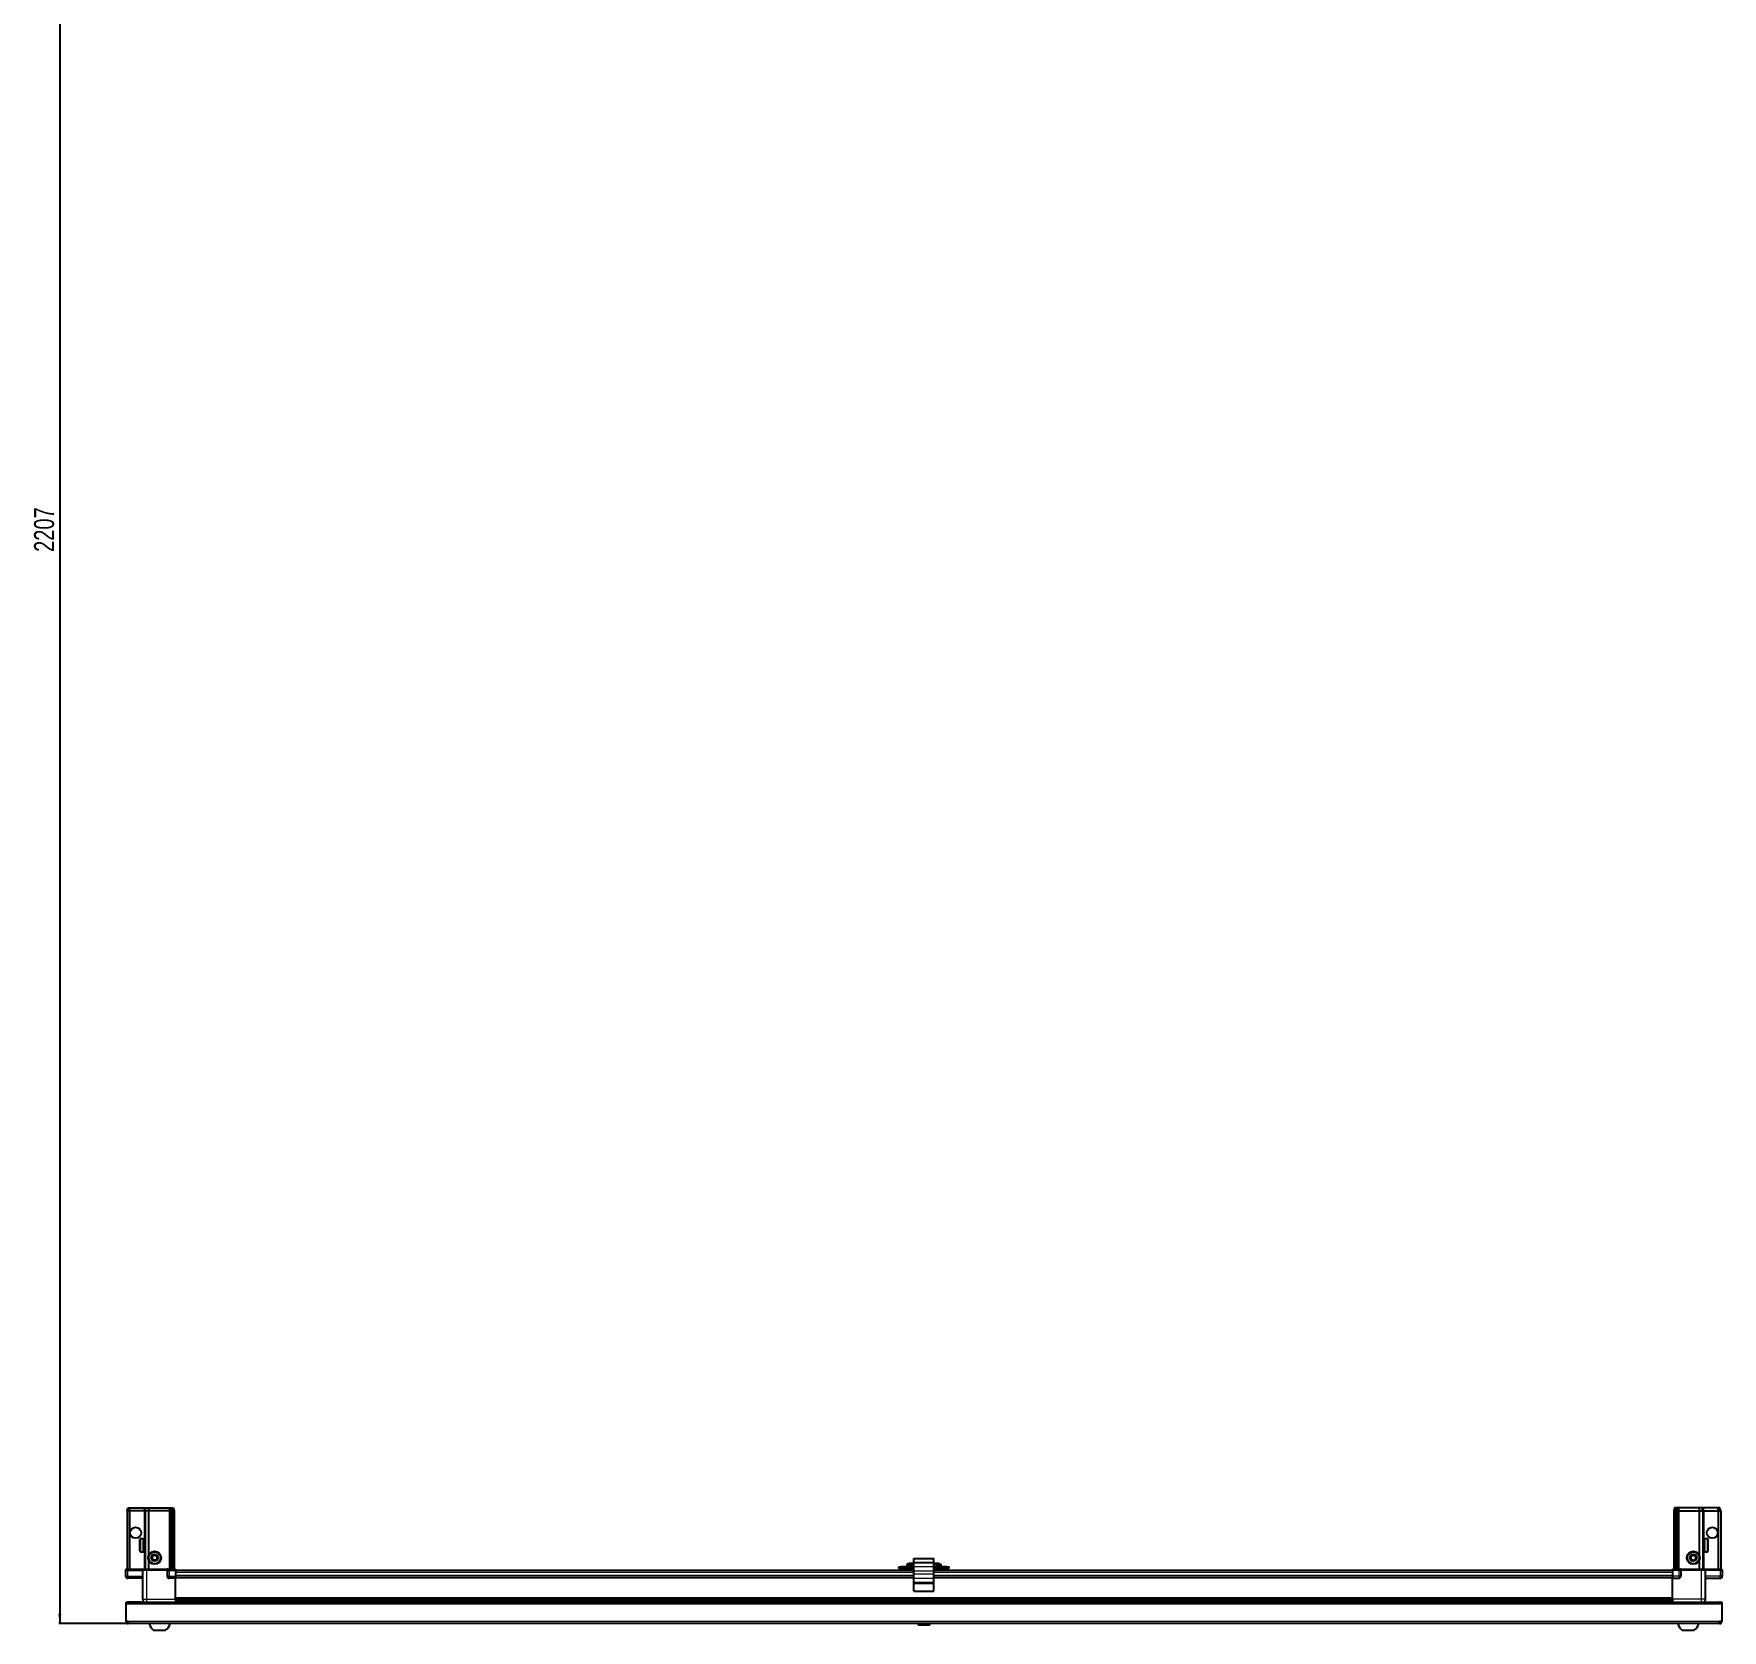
# Model space of a CAD drawing. Header units: millimetres. Extents: x 1132 to 7268, y -1337 to 1928.
# Drawn here: x 1220 to 2912, y -1337 to 263 of the extents above; entities that cross this region are included whole.
import ezdxf

# ---------------------------------------------------------------- set-up
doc = ezdxf.new("R2010")
doc.units = ezdxf.units.MM
doc.layers.add('FORMAT', color=7, linetype='Continuous')
doc.styles.add('SLDTEXTSTYLE0', font='TXT', dxfattribs={"width": 0.75})
doc.dimstyles.new('SLDDIMSTYLE0', dxfattribs={"dimtxt": 20, "dimasz": 10, "dimexe": 0, "dimexo": 0.0625, "dimgap": 5, "dimtad": 2, "dimdec": 1, "dimrnd": 1e-09, "dimzin": 12, "dimdsep": 46, "dimtxsty": 'SLDTEXTSTYLE0', "dimsah": 1, "dimcen": 0.09, "dimadec": 0, "dimazin": 3, "dimtfac": 1, "dimtofl": 0, "dimtmove": 0, "dimatfit": 3, "dimfxl": 0, "dimfrac": 2, "dimtolj": 1, "dimtzin": 12, "dimarcsym": 0})

# ---------------------------------------------------------------- blocks, each defined once
blk = doc.blocks.new('_D_9')
at = {"layer": 'FORMAT'}
for p, q in [((2106.7, 877), (1245.5, 877)), ((1246.5, 877), (1246.5, -1330)), ((1315.1, -1330), (1245.5, -1330))]:
    blk.add_line(p, q, dxfattribs=at)
for points in [[(1246.5, 877), (1244.9, 867), (1248, 867)], [(1246.5, -1330), (1248, -1320), (1244.9, -1320)]]:
    blk.add_solid(points, dxfattribs=at)
at = {"layer": 'FORMAT', "insert": (1220.7, -256.1), "char_height": 20, "attachment_point": 1, "rotation": 90, "style": 'SLDTEXTSTYLE0'}
blk.add_mtext('2207', dxfattribs=at)

msp = doc.modelspace()

# ---------------------------------------------------------------- linework, layer by layer
at = {"color": 7, "linetype": 'Continuous', "lineweight": 25}
for p, q in [((1313.99, -1217.02), (1314.79, -1214.02)), ((1316.49, -1217.02), (1313.99, -1217.02)), ((1313.99, -1217.02), (1313.99, -1275.32)), ((1314.79, -1214.02), (1316.64, -1214.02)), ((1316.49, -1217.02), (1316.64, -1214.02)), ((1330.99, -1217.02), (1316.49, -1217.02)), ((1316.49, -1217.02), (1316.49, -1275.32)), ((1316.64, -1214.02), (1330.99, -1214.02)), ((1330.99, -1214.02), (1332.79, -1214.02)), ((1331.99, -1217.02), (1330.99, -1217.02)), ((1331.99, -1217.02), (1332.79, -1214.02)), ((1335.49, -1217.02), (1331.99, -1217.02)), ((1331.99, -1217.02), (1331.99, -1275.32)), ((1332.79, -1214.02), (1335.82, -1214.02)), ((1335.82, -1214.02), (1335.49, -1217.02)), ((1355.99, -1217.02), (1335.49, -1217.02)), ((1335.49, -1217.02), (1335.49, -1261.52)), ((1335.82, -1214.02), (1355.99, -1214.02)), ((1355.99, -1214.02), (1357.79, -1214.02)), ((1356.99, -1217.02), (1355.99, -1217.02)), ((1357.79, -1214.02), (1356.99, -1217.02)), ((1357.99, -1217.02), (1356.99, -1217.02)), ((1356.99, -1217.02), (1356.99, -1275.32)), ((1357.79, -1214.02), (1358.53, -1214.02)), ((1358.53, -1214.02), (1357.99, -1217.02)), ((1359.49, -1217.02), (1357.99, -1217.02)), ((1357.99, -1217.02), (1357.99, -1275.32)), ((1358.53, -1214.02), (1359.03, -1214.02)), ((1359.03, -1214.02), (1360.18, -1214.02)), ((1359.03, -1214.02), (1359.49, -1217.02)), ((1360.99, -1217.02), (1359.49, -1217.02)), ((1359.49, -1217.02), (1359.49, -1275.32)), ((1360.18, -1214.02), (1360.99, -1217.02)), ((1360.99, -1217.02), (1360.99, -1275.32)), ((2864.79, -1214.02), (2863.99, -1217.02)), ((2863.99, -1217.02), (2865.49, -1217.02)), ((2863.99, -1217.02), (2863.99, -1275.32)), ((2865.94, -1214.02), (2864.79, -1214.02)), ((2865.94, -1214.02), (2865.49, -1217.02)), ((2865.49, -1217.02), (2866.99, -1217.02)), ((2865.49, -1217.02), (2865.49, -1275.32)), ((2866.44, -1214.02), (2865.94, -1214.02)), ((2866.44, -1214.02), (2866.99, -1217.02)), ((2867.18, -1214.02), (2866.44, -1214.02)), ((2866.99, -1217.02), (2866.99, -1275.32)), ((2866.99, -1217.02), (2867.99, -1217.02)), ((2867.18, -1214.02), (2867.99, -1217.02)), ((2868.99, -1214.02), (2867.18, -1214.02)), ((2867.99, -1217.02), (2867.99, -1275.32)), ((2867.99, -1217.02), (2868.99, -1217.02)), ((2889.16, -1214.02), (2868.99, -1214.02)), ((2868.99, -1217.02), (2889.49, -1217.02)), ((2889.16, -1214.02), (2889.49, -1217.02)), ((2892.18, -1214.02), (2889.16, -1214.02)), ((2889.49, -1217.02), (2889.49, -1261.52)), ((2889.49, -1217.02), (2892.99, -1217.02)), ((2892.99, -1217.02), (2892.18, -1214.02)), ((2893.99, -1214.02), (2892.18, -1214.02)), ((2892.99, -1217.02), (2892.99, -1275.32)), ((2892.99, -1217.02), (2893.99, -1217.02)), ((2908.33, -1214.02), (2893.99, -1214.02)), ((2893.99, -1217.02), (2908.49, -1217.02)), ((2908.49, -1217.02), (2908.33, -1214.02)), ((2910.18, -1214.02), (2908.33, -1214.02)), ((2908.49, -1217.02), (2908.49, -1275.32)), ((2908.49, -1217.02), (2910.99, -1217.02)), ((2910.99, -1217.02), (2910.18, -1214.02)), ((2910.99, -1217.02), (2910.99, -1275.32)), ((1326.79, -1257.22), (1326.79, -1245.82)), ((1329.99, -1245.02), (1327.59, -1245.02)), ((1329.99, -1245.02), (1329.99, -1245.03)), ((1329.99, -1245.03), (1330.49, -1245.03)), ((1329.99, -1245.21), (1330.49, -1245.21)), ((1329.99, -1245.21), (1329.99, -1245.43)), ((1329.99, -1245.43), (1330.49, -1245.43)), ((1329.99, -1246.01), (1330.49, -1246.01)), ((1329.99, -1246.01), (1329.99, -1246.43)), ((1329.99, -1246.43), (1330.49, -1246.43)), ((1329.99, -1247.34), (1330.49, -1247.34)), ((1329.99, -1247.34), (1329.99, -1247.93)), ((1329.99, -1247.93), (1330.49, -1247.93)), ((1329.99, -1249.09), (1330.49, -1249.09)), ((1329.99, -1249.09), (1329.99, -1249.79)), ((1329.99, -1249.79), (1330.49, -1249.79)), ((1329.99, -1251.07), (1330.49, -1251.07)), ((1329.99, -1251.07), (1329.99, -1251.81)), ((1329.99, -1251.21), (1330.49, -1251.21)), ((1329.99, -1251.71), (1330.49, -1251.71)), ((1329.99, -1251.81), (1330.49, -1251.81)), ((1330.49, -1245.21), (1330.49, -1245.03)), ((1330.49, -1245.43), (1330.49, -1245.21)), ((1330.49, -1246.01), (1330.49, -1245.43)), ((1330.49, -1246.43), (1330.49, -1246.01)), ((1330.49, -1247.34), (1330.49, -1246.43)), ((1330.59, -1247.12), (1330.49, -1247.12)), ((1330.49, -1247.93), (1330.49, -1247.34)), ((1330.49, -1249.09), (1330.49, -1247.93)), ((1330.49, -1249.79), (1330.49, -1249.09)), ((1330.49, -1251.07), (1330.49, -1249.79)), ((1330.49, -1251.21), (1330.49, -1251.07)), ((1330.49, -1251.81), (1330.49, -1251.71)), ((1330.49, -1253.09), (1330.49, -1251.81)), ((1330.59, -1255.92), (1330.59, -1247.12)), ((1331.47, -1248.21), (1330.99, -1247.52)), ((1330.99, -1255.52), (1330.99, -1247.52)), ((1331.96, -1247.52), (1331.47, -1248.21)), ((1331.47, -1254.83), (1331.47, -1248.21)), ((1331.99, -1247.52), (1331.96, -1247.52)), ((1331.96, -1255.52), (1331.96, -1247.52)), ((2893.02, -1247.52), (2892.99, -1247.52)), ((2893.5, -1248.21), (2893.02, -1247.52)), ((2893.02, -1247.52), (2893.02, -1255.52)), ((2893.99, -1247.52), (2893.5, -1248.21)), ((2893.5, -1248.21), (2893.5, -1254.83)), ((2893.99, -1247.52), (2893.99, -1255.52)), ((2894.49, -1247.12), (2894.39, -1247.12)), ((2894.39, -1247.12), (2894.39, -1255.92)), ((2897.39, -1245.02), (2894.49, -1245.02)), ((2894.99, -1245.02), (2894.49, -1245.02)), ((2894.49, -1245.02), (2894.49, -1245.07)), ((2894.49, -1245.07), (2894.49, -1245.35)), ((2894.99, -1245.07), (2894.49, -1245.07)), ((2894.99, -1245.35), (2894.49, -1245.35)), ((2894.49, -1245.35), (2894.49, -1245.63)), ((2894.99, -1245.63), (2894.49, -1245.63)), ((2894.49, -1245.63), (2894.49, -1246.29)), ((2894.99, -1246.29), (2894.49, -1246.29)), ((2894.49, -1246.29), (2894.49, -1246.76)), ((2894.49, -1246.76), (2894.49, -1247.74)), ((2894.99, -1246.76), (2894.49, -1246.76)), ((2894.99, -1247.74), (2894.49, -1247.74)), ((2894.49, -1247.74), (2894.49, -1248.36)), ((2894.49, -1248.36), (2894.49, -1249.56)), ((2894.99, -1248.36), (2894.49, -1248.36)), ((2894.99, -1249.56), (2894.49, -1249.56)), ((2894.49, -1249.56), (2894.49, -1250.19)), ((2894.99, -1250.19), (2894.49, -1250.19)), ((2894.49, -1250.27), (2894.49, -1251.57)), ((2894.99, -1250.27), (2894.49, -1250.27)), ((2894.99, -1251.57), (2894.49, -1251.57)), ((2894.99, -1252.05), (2894.49, -1252.05)), ((2894.49, -1252.05), (2894.49, -1252.31)), ((2894.99, -1245.07), (2894.99, -1245.02)), ((2894.99, -1245.63), (2894.99, -1245.35)), ((2894.99, -1246.76), (2894.99, -1246.29)), ((2894.99, -1248.36), (2894.99, -1247.74)), ((2894.99, -1250.27), (2894.99, -1249.56)), ((2894.99, -1252.31), (2894.99, -1251.57)), ((2898.19, -1245.82), (2898.19, -1257.22)), ((1327.59, -1258.02), (1329.99, -1258.02)), ((1329.99, -1253.09), (1330.49, -1253.09)), ((1329.99, -1253.09), (1329.99, -1253.8)), ((1329.99, -1253.8), (1330.49, -1253.8)), ((1329.99, -1254.97), (1330.49, -1254.97)), ((1329.99, -1254.97), (1329.99, -1255.57)), ((1329.99, -1255.57), (1330.49, -1255.57)), ((1329.99, -1256.5), (1330.49, -1256.5)), ((1329.99, -1256.5), (1329.99, -1256.94)), ((1329.99, -1256.94), (1330.49, -1256.94)), ((1329.99, -1257.55), (1330.49, -1257.55)), ((1329.99, -1257.55), (1329.99, -1257.78)), ((1329.99, -1257.78), (1330.49, -1257.78)), ((1329.99, -1258), (1330.49, -1258)), ((1329.99, -1258), (1329.99, -1258.02)), ((1329.99, -1258.01), (1330.49, -1258.01)), ((1330.49, -1253.8), (1330.49, -1253.09)), ((1330.49, -1254.97), (1330.49, -1253.8)), ((1330.49, -1255.57), (1330.49, -1254.97)), ((1330.49, -1256.5), (1330.49, -1255.57)), ((1330.49, -1255.92), (1330.59, -1255.92)), ((1330.49, -1256.94), (1330.49, -1256.5)), ((1330.49, -1257.55), (1330.49, -1256.94)), ((1330.49, -1257.78), (1330.49, -1257.55)), ((1330.49, -1258), (1330.49, -1257.78)), ((1330.49, -1258.01), (1330.49, -1258)), ((1330.99, -1255.52), (1331.47, -1254.83)), ((1331.47, -1254.83), (1331.96, -1255.52)), ((1331.96, -1255.52), (1331.99, -1255.52)), ((1335.49, -1266.52), (1335.49, -1275.32)), ((2102.49, -1264.67), (2122.49, -1264.67)), ((2102.49, -1268.67), (2102.49, -1264.67)), ((2102.49, -1268.67), (2122.49, -1268.67)), ((2102.49, -1272.65), (2102.49, -1268.67)), ((2122.49, -1268.67), (2122.49, -1264.67)), ((2122.49, -1272.65), (2122.49, -1268.67)), ((2889.49, -1266.52), (2889.49, -1275.32)), ((2892.99, -1255.52), (2893.02, -1255.52)), ((2893.02, -1255.52), (2893.5, -1254.83)), ((2893.5, -1254.83), (2893.99, -1255.52)), ((2894.39, -1255.92), (2894.49, -1255.92)), ((2894.49, -1252.31), (2894.49, -1253.58)), ((2894.99, -1252.31), (2894.49, -1252.31)), ((2894.99, -1253.58), (2894.49, -1253.58)), ((2894.49, -1253.58), (2894.49, -1254.26)), ((2894.49, -1254.26), (2894.49, -1255.38)), ((2894.99, -1254.26), (2894.49, -1254.26)), ((2894.99, -1255.38), (2894.49, -1255.38)), ((2894.49, -1255.38), (2894.49, -1255.95)), ((2894.49, -1255.95), (2894.49, -1256.81)), ((2894.99, -1255.95), (2894.49, -1255.95)), ((2894.99, -1256.81), (2894.49, -1256.81)), ((2894.49, -1256.81), (2894.49, -1257.2)), ((2894.49, -1257.2), (2894.49, -1257.72)), ((2894.99, -1257.2), (2894.49, -1257.2)), ((2894.99, -1257.72), (2894.49, -1257.72)), ((2894.49, -1257.72), (2894.49, -1257.9)), ((2894.49, -1257.9), (2894.49, -1258.02)), ((2894.99, -1257.9), (2894.49, -1257.9)), ((2894.49, -1258.02), (2897.39, -1258.02)), ((2894.99, -1254.26), (2894.99, -1253.58)), ((2894.99, -1255.95), (2894.99, -1255.38)), ((2894.99, -1257.2), (2894.99, -1256.81)), ((2894.99, -1257.9), (2894.99, -1257.72)), ((1312.99, -1275.32), (1312.49, -1276.19)), ((1312.49, -1276.52), (1312.49, -1276.19)), ((1312.49, -1276.52), (1314.49, -1276.52)), ((1312.49, -1276.52), (1312.49, -1282.52)), ((1314.49, -1275.32), (1312.99, -1275.32)), ((1314.49, -1275.32), (1329.29, -1275.32)), ((1329.29, -1276.52), (1314.49, -1276.52)), ((1314.49, -1276.52), (1329.29, -1276.52)), ((1329.49, -1284.52), (1314.49, -1284.52)), ((1329.29, -1275.32), (1329.49, -1275.32)), ((1329.49, -1276.52), (1329.29, -1276.52)), ((1329.49, -1276.52), (1329.49, -1275.32)), ((1329.49, -1275.32), (1333.49, -1275.32)), ((1333.49, -1276.52), (1329.49, -1276.52)), ((1329.49, -1276.52), (1329.49, -1305.52)), ((1333.49, -1275.32), (1353.79, -1275.32)), ((1353.79, -1276.52), (1333.49, -1276.52)), ((1353.79, -1275.32), (1353.99, -1275.32)), ((1353.99, -1276.52), (1353.79, -1276.52)), ((1353.99, -1276.52), (1353.99, -1275.32)), ((1354.67, -1275.32), (1353.99, -1275.32)), ((1353.99, -1276.52), (1355.99, -1276.52)), ((1353.99, -1276.52), (1353.99, -1282.52)), ((1354.67, -1275.32), (1362.49, -1275.32)), ((1362.49, -1276.19), (1355.99, -1276.19)), ((1362.49, -1276.52), (1355.99, -1276.52)), ((1355.99, -1276.52), (1362.49, -1276.52)), ((1362.49, -1284.52), (1355.99, -1284.52)), ((1362.49, -1275.32), (1362.49, -1276.19)), ((1362.49, -1276.19), (1362.49, -1276.19)), ((1362.49, -1276.52), (1362.49, -1276.19)), ((1362.49, -1276.52), (1362.49, -1276.52)), ((1362.49, -1276.52), (1362.49, -1282.52)), ((2102.49, -1276.67), (1362.49, -1276.67)), ((1362.49, -1282.52), (1362.49, -1284.52)), ((2102.49, -1283.87), (1362.49, -1283.87)), ((1362.49, -1305.52), (1362.49, -1284.52)), ((2087.49, -1274.67), (2087.49, -1273.17)), ((2087.49, -1273.17), (2089.49, -1273.17)), ((2089.49, -1274.67), (2087.49, -1274.67)), ((2089.49, -1273.17), (2089.49, -1274.67)), ((2100.74, -1273.17), (2089.49, -1273.17)), ((2100.74, -1274.67), (2089.49, -1274.67)), ((2095.24, -1271.26), (2095.24, -1273.17)), ((2097.49, -1274.67), (2097.49, -1276.67)), ((2100.74, -1274.67), (2100.74, -1273.17)), ((2100.74, -1273.17), (2102.49, -1273.17)), ((2102.49, -1274.67), (2100.74, -1274.67)), ((2101.16, -1269.68), (2101.16, -1269.69)), ((2102.49, -1276.98), (2102.49, -1272.65)), ((2102.49, -1280.2), (2102.49, -1276.98)), ((2102.49, -1284.53), (2102.49, -1280.2)), ((2102.49, -1288.3), (2102.49, -1284.53)), ((2122.49, -1276.98), (2122.49, -1272.65)), ((2122.49, -1273.17), (2124.24, -1273.17)), ((2124.24, -1274.67), (2122.49, -1274.67)), ((2862.49, -1276.67), (2122.49, -1276.67)), ((2122.49, -1280.2), (2122.49, -1276.98)), ((2122.49, -1284.53), (2122.49, -1280.2)), ((2862.49, -1283.87), (2122.49, -1283.87)), ((2122.49, -1288.3), (2122.49, -1284.53)), ((2124.24, -1273.17), (2124.24, -1274.67)), ((2135.49, -1273.17), (2124.24, -1273.17)), ((2135.49, -1274.67), (2124.24, -1274.67)), ((2126.16, -1269.68), (2126.16, -1269.69)), ((2127.49, -1276.67), (2127.49, -1274.67)), ((2129.74, -1273.17), (2129.74, -1271.26)), ((2135.49, -1274.67), (2135.49, -1273.17)), ((2135.49, -1273.17), (2137.49, -1273.17)), ((2137.49, -1274.67), (2135.49, -1274.67)), ((2137.49, -1273.17), (2137.49, -1274.67)), ((2862.49, -1275.32), (2870.31, -1275.32)), ((2862.49, -1276.19), (2862.49, -1275.32)), ((2862.49, -1276.52), (2862.49, -1276.19)), ((2868.99, -1276.19), (2862.49, -1276.19)), ((2868.99, -1276.52), (2862.49, -1276.52)), ((2862.49, -1276.52), (2862.49, -1282.52)), ((2862.49, -1282.52), (2862.49, -1284.52)), ((2862.49, -1284.52), (2868.99, -1284.52)), ((2862.49, -1305.52), (2862.49, -1284.52)), ((2868.99, -1276.52), (2870.99, -1276.52)), ((2870.99, -1276.52), (2868.99, -1276.52)), ((2870.99, -1275.32), (2870.31, -1275.32)), ((2870.99, -1276.52), (2870.99, -1275.32)), ((2870.99, -1275.32), (2871.19, -1275.32)), ((2871.19, -1276.52), (2870.99, -1276.52)), ((2870.99, -1276.52), (2870.99, -1282.52)), ((2871.19, -1275.32), (2891.49, -1275.32)), ((2891.49, -1276.52), (2871.19, -1276.52)), ((2891.49, -1275.32), (2895.49, -1275.32)), ((2895.49, -1276.52), (2891.49, -1276.52)), ((2895.49, -1276.52), (2895.49, -1275.32)), ((2895.49, -1275.32), (2895.69, -1275.32)), ((2895.69, -1276.52), (2895.49, -1276.52)), ((2895.49, -1276.52), (2895.49, -1305.52)), ((2895.49, -1284.52), (2910.49, -1284.52)), ((2895.69, -1275.32), (2910.49, -1275.32)), ((2910.49, -1276.52), (2895.69, -1276.52)), ((2911.99, -1275.32), (2910.49, -1275.32)), ((2910.49, -1276.52), (2912.49, -1276.52)), ((2912.49, -1276.19), (2911.99, -1275.32)), ((2912.49, -1276.19), (2911.99, -1275.32)), ((2912.49, -1276.52), (2912.49, -1276.19)), ((2912.49, -1276.52), (2912.49, -1276.19)), ((2912.49, -1276.52), (2912.49, -1276.52)), ((2912.49, -1276.52), (2912.49, -1282.52)), ((2102.49, -1289.74), (2102.49, -1288.3)), ((2102.49, -1297.47), (2102.49, -1289.74)), ((2102.49, -1297.47), (2122.49, -1297.47)), ((2122.49, -1289.74), (2122.49, -1288.3)), ((2122.49, -1297.47), (2122.49, -1289.74)), ((1312.99, -1310.62), (1312.99, -1308.52)), ((1312.99, -1308.52), (2911.99, -1308.52)), ((1312.99, -1327.92), (1312.99, -1310.62)), ((1327.99, -1308.42), (1315.09, -1308.42)), ((1327.99, -1308.42), (1327.99, -1308.52)), ((1362.49, -1306.54), (2862.49, -1306.54)), ((1362.49, -1306.58), (2862.49, -1306.58)), ((1386.37, -1308.37), (1362.49, -1308.37)), ((1380.99, -1308.52), (1380.99, -1308.37)), ((1381.03, -1308.52), (1381.03, -1308.37)), ((1381.3, -1308.52), (1381.3, -1308.37)), ((1381.56, -1308.52), (1381.56, -1308.37)), ((1382.21, -1308.52), (1382.21, -1308.37)), ((1382.67, -1308.52), (1382.67, -1308.37)), ((1383.64, -1308.52), (1383.64, -1308.37)), ((1384.26, -1308.52), (1384.26, -1308.37)), ((1385.45, -1308.52), (1385.45, -1308.37)), ((1386.11, -1308.52), (1386.11, -1308.37)), ((1386.16, -1308.52), (1386.16, -1308.37)), ((1387.45, -1308.37), (1386.37, -1308.37)), ((1388.19, -1308.37), (1387.45, -1308.37)), ((1387.45, -1308.52), (1387.45, -1308.37)), ((1387.45, -1308.37), (1387.45, -1308.37)), ((1387.47, -1308.52), (1387.47, -1308.37)), ((1387.96, -1308.52), (1387.96, -1308.37)), ((1388.19, -1308.52), (1388.19, -1308.37)), ((1388.61, -1308.37), (1388.19, -1308.37)), ((1388.19, -1308.37), (1388.19, -1308.37)), ((2836.37, -1308.37), (1388.61, -1308.37)), ((1389.46, -1308.52), (1389.46, -1308.37)), ((1390.15, -1308.52), (1390.15, -1308.37)), ((1391.28, -1308.52), (1391.28, -1308.37)), ((1391.86, -1308.52), (1391.86, -1308.37)), ((1392.73, -1308.52), (1392.73, -1308.37)), ((1393.13, -1308.52), (1393.13, -1308.37)), ((1393.66, -1308.52), (1393.66, -1308.37)), ((1393.85, -1308.52), (1393.85, -1308.37)), ((1393.99, -1308.52), (1393.99, -1308.37)), ((2830.99, -1308.52), (2830.99, -1308.37)), ((2831.16, -1308.52), (2831.16, -1308.37)), ((2831.37, -1308.52), (2831.37, -1308.37)), ((2831.93, -1308.52), (2831.93, -1308.37)), ((2832.35, -1308.52), (2832.35, -1308.37)), ((2833.25, -1308.52), (2833.25, -1308.37)), ((2833.83, -1308.52), (2833.83, -1308.37)), ((2834.98, -1308.52), (2834.98, -1308.37)), ((2835.67, -1308.52), (2835.67, -1308.37)), ((2836.95, -1308.37), (2836.37, -1308.37)), ((2836.95, -1308.52), (2836.95, -1308.37)), ((2836.96, -1308.37), (2836.95, -1308.37)), ((2837.69, -1308.37), (2836.96, -1308.37)), ((2837.13, -1308.52), (2837.13, -1308.37)), ((2837.63, -1308.52), (2837.63, -1308.37)), ((2837.69, -1308.52), (2837.69, -1308.37)), ((2838.61, -1308.37), (2837.69, -1308.37)), ((2837.69, -1308.37), (2837.69, -1308.37)), ((2862.49, -1308.37), (2838.61, -1308.37)), ((2838.98, -1308.52), (2838.98, -1308.37)), ((2839.69, -1308.52), (2839.69, -1308.37)), ((2840.86, -1308.52), (2840.86, -1308.37)), ((2841.47, -1308.52), (2841.47, -1308.37)), ((2842.41, -1308.52), (2842.41, -1308.37)), ((2842.86, -1308.52), (2842.86, -1308.37)), ((2843.48, -1308.52), (2843.48, -1308.37)), ((2843.73, -1308.52), (2843.73, -1308.37)), ((2843.97, -1308.52), (2843.97, -1308.37)), ((2843.99, -1308.52), (2843.99, -1308.37)), ((2896.99, -1308.42), (2896.99, -1308.52)), ((2896.99, -1308.42), (2909.89, -1308.42)), ((2911.99, -1308.52), (2911.99, -1310.62)), ((2911.99, -1310.62), (2911.99, -1327.92)), ((1315.09, -1327.92), (1312.99, -1327.92)), ((1315.09, -1327.92), (1315.09, -1330.02)), ((2909.89, -1330.02), (1315.09, -1330.02)), ((1340.49, -1336.62), (1352.49, -1336.62)), ((2107.69, -1330.02), (2106.7, -1331.01)), ((2106.7, -1331.01), (2106.7, -1331.52)), ((2118.27, -1331.01), (2106.7, -1331.01)), ((2118.27, -1331.52), (2106.7, -1331.52)), ((2118.27, -1331.01), (2117.29, -1330.02)), ((2118.27, -1331.52), (2118.27, -1331.01)), ((2872.49, -1336.62), (2884.49, -1336.62)), ((2911.99, -1327.92), (2909.89, -1327.92)), ((2909.89, -1330.02), (2909.89, -1327.92))]:
    msp.add_line(p, q, dxfattribs=at)
at = {"color": 8, "linetype": 'Continuous', "lineweight": 18}
for p, q in [((1330.99, -1217.02), (1330.99, -1214.02)), ((1330.99, -1217.02), (1330.99, -1247.52)), ((1355.99, -1214.02), (1355.99, -1217.02)), ((1355.99, -1217.02), (1355.99, -1275.32)), ((2868.99, -1214.02), (2868.99, -1217.02)), ((2868.99, -1217.02), (2868.99, -1275.32)), ((2893.99, -1217.02), (2893.99, -1214.02)), ((2893.99, -1217.02), (2893.99, -1247.52)), ((1327.59, -1258.02), (1327.59, -1245.02)), ((2897.39, -1245.02), (2897.39, -1258.02)), ((1330.99, -1255.52), (1330.99, -1275.32)), ((2893.99, -1255.52), (2893.99, -1275.32)), ((1312.49, -1282.52), (1314.49, -1282.52)), ((1314.49, -1276.52), (1314.49, -1275.32)), ((1314.49, -1276.52), (1314.49, -1282.52)), ((1314.49, -1282.52), (1329.49, -1282.52)), ((1314.49, -1284.52), (1314.49, -1282.52)), ((1329.29, -1276.52), (1329.29, -1275.32)), ((1333.49, -1276.52), (1333.49, -1275.32)), ((1333.49, -1276.52), (1333.49, -1305.52)), ((1353.79, -1276.52), (1353.79, -1275.32)), ((1353.99, -1282.52), (1355.99, -1282.52)), ((1355.99, -1276.52), (1355.99, -1276.19)), ((1355.99, -1276.52), (1355.99, -1282.52)), ((1355.99, -1282.52), (1362.49, -1282.52)), ((1355.99, -1282.52), (1355.99, -1284.52)), ((1362.49, -1276.52), (1362.49, -1276.19)), ((2102.49, -1278.67), (1362.49, -1278.67)), ((2102.49, -1281.87), (1362.49, -1281.87)), ((2102.49, -1284.52), (1362.49, -1284.52)), ((2095.24, -1271.26), (2099.99, -1271.26)), ((2095.43, -1270.89), (2099.99, -1270.89)), ((2099.99, -1270.89), (2102.49, -1270.89)), ((2099.99, -1271.26), (2102.49, -1271.26)), ((2102.49, -1272.65), (2122.49, -1272.65)), ((2102.49, -1276.98), (2122.49, -1276.98)), ((2102.49, -1280.2), (2122.49, -1280.2)), ((2102.49, -1284.53), (2122.49, -1284.53)), ((2122.49, -1270.89), (2124.99, -1270.89)), ((2122.49, -1271.26), (2124.99, -1271.26)), ((2862.49, -1278.67), (2122.49, -1278.67)), ((2862.49, -1281.87), (2122.49, -1281.87)), ((2862.49, -1284.52), (2122.49, -1284.52)), ((2124.99, -1270.89), (2129.54, -1270.89)), ((2124.99, -1271.26), (2129.74, -1271.26)), ((2868.99, -1282.52), (2862.49, -1282.52)), ((2868.99, -1276.52), (2868.99, -1276.19)), ((2868.99, -1276.52), (2868.99, -1282.52)), ((2870.99, -1282.52), (2868.99, -1282.52)), ((2868.99, -1282.52), (2868.99, -1284.52)), ((2871.19, -1275.32), (2871.19, -1276.52)), ((2891.49, -1276.52), (2891.49, -1275.32)), ((2891.49, -1276.52), (2891.49, -1305.52)), ((2910.49, -1282.52), (2895.49, -1282.52)), ((2895.69, -1275.32), (2895.69, -1276.52)), ((2910.49, -1276.52), (2910.49, -1275.32)), ((2910.49, -1276.52), (2910.49, -1282.52)), ((2912.49, -1282.52), (2910.49, -1282.52)), ((2910.49, -1284.52), (2910.49, -1282.52)), ((2102.49, -1288.3), (2122.49, -1288.3)), ((2102.49, -1289.74), (2122.49, -1289.74)), ((2911.99, -1310.62), (1312.99, -1310.62)), ((1315.09, -1308.52), (1315.09, -1308.42)), ((1333.49, -1305.52), (1362.49, -1305.52)), ((1362.49, -1303.92), (2862.49, -1303.92)), ((2862.49, -1305.34), (1362.49, -1305.34)), ((1362.49, -1307.78), (2862.49, -1307.78)), ((2891.49, -1305.52), (2862.49, -1305.52)), ((2909.89, -1308.52), (2909.89, -1308.42)), ((2909.89, -1327.92), (1315.09, -1327.92))]:
    msp.add_line(p, q, dxfattribs=at)
at = {"color": 7, "linetype": 'Continuous', "lineweight": 25, "flags": 128}
for points in [[(2102.49, -1269.87), (2102.48, -1269.87), (2102.17, -1269.77)], [(2122.84, -1269.77), (2122.52, -1269.86), (2122.49, -1269.87)], [(1315.09, -1308.42), (1314.68, -1308.46), (1314.45, -1308.52)], [(2910.53, -1308.52), (2910.3, -1308.46), (2909.89, -1308.42)]]:
    msp.add_lwpolyline(points, dxfattribs=at)
at = {"color": 7, "linetype": 'Continuous', "lineweight": 25}
for centre, radius in [((1322.49, -1239.02), 5.5), ((2902.49, -1239.02), 5.5), ((1341.49, -1264.02), 6.5), ((1341.49, -1264.02), 3.46), ((2883.49, -1264.02), 6.5), ((2883.49, -1264.02), 3.46)]:
    msp.add_circle(centre, radius, dxfattribs=at)
at = {"color": 8, "linetype": 'Continuous', "lineweight": 18}
for centre in [(1341.49, -1264.02), (2883.49, -1264.02)]:
    msp.add_circle(centre, 5.7, dxfattribs=at)
at = {"color": 7, "linetype": 'Continuous', "lineweight": 25}
for centre, radius, start, end in [((1327.59, -1245.82), 0.8, 90, 180), ((1330.99, -1247.12), 0.4, 180, 270), ((2893.99, -1247.12), 0.4, 270, 0), ((2897.39, -1245.82), 0.8, 360, 90), ((1327.59, -1257.22), 0.8, 180, 270), ((1330.99, -1255.92), 0.4, 90, 180), ((1341.49, -1264.02), 2.5, 147.37605, 207.37605), ((1341.49, -1264.02), 2.5, 207.37605, 267.37605), ((1341.49, -1264.02), 2.5, 87.37605, 147.37605), ((1341.49, -1264.02), 2.5, 267.37605, 327.37605), ((1341.49, -1264.02), 2.5, 27.37605, 87.37605), ((1341.49, -1264.02), 2.5, 327.37605, 27.37605), ((2883.49, -1264.02), 2.5, 134.67671, 194.67671), ((2883.49, -1264.02), 2.5, 194.67671, 254.67671), ((2883.49, -1264.02), 2.5, 74.67671, 134.67671), ((2883.49, -1264.02), 2.5, 254.67671, 314.67671), ((2883.49, -1264.02), 2.5, 14.67671, 74.67671), ((2883.49, -1264.02), 2.5, 314.67671, 14.67671), ((2893.99, -1255.92), 0.4, 360, 90), ((2897.39, -1257.22), 0.8, 270, 0), ((1314.49, -1282.52), 2, 180, 270), ((1355.99, -1282.52), 2, 180, 270), ((2095.69, -1271.26), 0.45, 124.71791, 180), ((2099.99, -1277.47), 8, 105.59831, 124.71791), ((2124.99, -1277.47), 8, 55.28209, 74.20809), ((2129.29, -1271.26), 0.45, 0, 55.28209), ((2868.99, -1282.52), 2, 270, 0), ((2910.49, -1282.52), 2, 270, 0), ((1315.09, -1327.92), 2.1, 180, 270), ((1315.09, -1327.92), 0.6, 180, 270), ((1347.51, -1327), 11.91, 194.70035, 233.8734), ((1345.46, -1327), 11.91, 306.1266, 345.29965), ((2879.51, -1327), 11.91, 194.70035, 233.8734), ((2877.46, -1327), 11.91, 306.1266, 345.29965), ((2909.89, -1327.92), 2.1, 270, 0), ((2909.89, -1327.92), 0.6, 270, 0)]:
    msp.add_arc(centre, radius, start, end, dxfattribs=at)
for centre, start_param, end_param in [((1355.99, -1272.72), 2.4188584, 3.1415927), ((2868.99, -1272.72), 3.1415927, 3.8643269)]:
    msp.add_ellipse(centre, major_axis=(0, 3.46), ratio=0.5773503, start_param=start_param, end_param=end_param, dxfattribs=at)
for points, knots in [([(1338.6, -1263.89), (1338.88, -1263.45), (1339.4, -1262.64), (1339.92, -1261.83), (1340.16, -1261.46)], [0, 0, 0, 0, 0.5346859, 1, 1, 1, 1]), ([(1339.93, -1266.45), (1339.87, -1266.34), (1339.6, -1265.81), (1339.14, -1264.93), (1338.76, -1264.19), (1338.6, -1263.89)], [0, 0, 0, 0, 0.1331247, 0.6370994, 1, 1, 1, 1]), ([(1342.82, -1266.58), (1342.3, -1266.56), (1341.34, -1266.52), (1340.38, -1266.47), (1339.93, -1266.45)], [0, 0, 0, 0, 0.5346859, 1, 1, 1, 1]), ([(1340.16, -1261.46), (1340.68, -1261.48), (1341.64, -1261.52), (1342.6, -1261.57), (1343.04, -1261.59)], [0, 0, 0, 0, 0.5346859, 1, 1, 1, 1]), ([(1344.37, -1264.15), (1344.09, -1264.59), (1343.57, -1265.4), (1343.06, -1266.21), (1342.82, -1266.58)], [0, 0, 0, 0, 0.5346859, 1, 1, 1, 1]), ([(1343.04, -1261.59), (1343.2, -1261.9), (1343.58, -1262.63), (1344.04, -1263.51), (1344.31, -1264.04), (1344.37, -1264.15)], [0, 0, 0, 0, 0.3629006, 0.8668753, 1, 1, 1, 1]), ([(2880.7, -1263.26), (2881.07, -1262.89), (2881.76, -1262.22), (2882.44, -1261.54), (2882.76, -1261.23)], [0, 0, 0, 0, 0.5346859, 1, 1, 1, 1]), ([(2881.44, -1266.05), (2881.35, -1265.72), (2881.14, -1264.92), (2880.89, -1263.96), (2880.74, -1263.38), (2880.7, -1263.26)], [0, 0, 0, 0, 0.3629006, 0.8668753, 1, 1, 1, 1]), ([(2884.22, -1266.81), (2883.72, -1266.68), (2882.79, -1266.42), (2881.87, -1266.17), (2881.44, -1266.05)], [0, 0, 0, 0, 0.53468586, 1, 1, 1, 1]), ([(2882.76, -1261.23), (2883.25, -1261.36), (2884.18, -1261.62), (2885.11, -1261.87), (2885.54, -1261.99)], [0, 0, 0, 0, 0.5346859, 1, 1, 1, 1]), ([(2886.27, -1264.78), (2885.91, -1265.15), (2885.22, -1265.82), (2884.54, -1266.5), (2884.22, -1266.81)], [0, 0, 0, 0, 0.5346859, 1, 1, 1, 1]), ([(2885.54, -1261.99), (2885.57, -1262.11), (2885.72, -1262.69), (2885.98, -1263.65), (2886.19, -1264.45), (2886.27, -1264.78)], [0, 0, 0, 0, 0.13312467, 0.63709944, 1, 1, 1, 1]), ([(2102.24, -1269.79), (2102.24, -1269.79), (2102.24, -1269.79), (2102.21, -1269.79), (2102.09, -1269.75), (2101.83, -1269.69), (2101.52, -1269.63), (2101.29, -1269.61), (2101.15, -1269.63), (2101.16, -1269.69), (2101.17, -1269.75), (2101.16, -1269.78), (2101.14, -1269.79), (2101.12, -1269.79), (2101.11, -1269.79), (2101.08, -1269.79), (2101.03, -1269.78), (2100.82, -1269.73), (2100.56, -1269.66), (2100.2, -1269.62), (2099.88, -1269.61), (2099.5, -1269.65), (2099.2, -1269.72), (2098.97, -1269.78), (2098.9, -1269.79), (2098.88, -1269.79), (2098.86, -1269.79), (2098.84, -1269.79), (2098.82, -1269.78), (2098.8, -1269.74), (2098.83, -1269.66), (2098.79, -1269.61), (2098.59, -1269.61), (2098.29, -1269.66), (2098, -1269.72), (2097.8, -1269.78), (2097.75, -1269.79), (2097.75, -1269.79)], [0, 0, 0, 0, 0.0028392, 0.0068323, 0.0178959, 0.0673466, 0.1262697, 0.1635381, 0.201111, 0.28293, 0.3109228, 0.3249617, 0.3307219, 0.3335843, 0.3364739, 0.3389857, 0.3437038, 0.3589427, 0.4317291, 0.4788261, 0.5135617, 0.5573693, 0.6405693, 0.6613161, 0.6651121, 0.6689448, 0.6715022, 0.6740537, 0.6785011, 0.6922047, 0.7560162, 0.8203204, 0.8585349, 0.9111231, 0.9690933, 0.9981781, 1, 1, 1, 1]), ([(2127.24, -1269.79), (2127.24, -1269.79), (2127.24, -1269.79), (2127.21, -1269.79), (2127.09, -1269.75), (2126.83, -1269.69), (2126.52, -1269.63), (2126.29, -1269.61), (2126.15, -1269.63), (2126.16, -1269.69), (2126.17, -1269.75), (2126.16, -1269.78), (2126.14, -1269.79), (2126.12, -1269.79), (2126.11, -1269.79), (2126.08, -1269.79), (2126.03, -1269.78), (2125.82, -1269.73), (2125.56, -1269.66), (2125.2, -1269.62), (2124.88, -1269.61), (2124.5, -1269.65), (2124.2, -1269.72), (2123.97, -1269.78), (2123.9, -1269.79), (2123.88, -1269.79), (2123.86, -1269.79), (2123.84, -1269.79), (2123.82, -1269.78), (2123.8, -1269.74), (2123.83, -1269.66), (2123.79, -1269.61), (2123.59, -1269.61), (2123.29, -1269.66), (2123, -1269.72), (2122.8, -1269.78), (2122.75, -1269.79), (2122.75, -1269.79)], [0, 0, 0, 0, 0.0028392, 0.0068323, 0.0178959, 0.0673466, 0.1262697, 0.1635381, 0.201111, 0.28293, 0.3109228, 0.3249617, 0.3307219, 0.3335843, 0.3364739, 0.3389857, 0.3437038, 0.3589427, 0.4317291, 0.4788261, 0.5135617, 0.5573693, 0.6405693, 0.6613161, 0.6651121, 0.6689448, 0.6715022, 0.6740537, 0.6785011, 0.6922047, 0.7560162, 0.8203204, 0.8585349, 0.9111231, 0.9690933, 0.9981781, 1, 1, 1, 1]), ([(1329.49, -1305.52), (1329.54, -1305.96), (1329.61, -1306.64), (1330.04, -1307.45), (1330.5, -1308.01), (1330.9, -1308.37), (1331.16, -1308.5), (1331.21, -1308.52)], [0, 0, 0, 0, 0.36301846, 0.55843766, 0.75800394, 0.95757021, 1, 1, 1, 1]), ([(1362.49, -1305.52), (1362.49, -1305.92), (1362.49, -1306.71), (1362.49, -1307.72), (1362.49, -1308.35), (1362.49, -1308.51), (1362.49, -1308.52)], [0, 0, 0, 0, 0.3255201, 0.6510403, 0.9765604, 1, 1, 1, 1]), ([(2862.49, -1305.52), (2862.49, -1305.92), (2862.49, -1306.71), (2862.49, -1307.72), (2862.49, -1308.35), (2862.49, -1308.51), (2862.49, -1308.52)], [0, 0, 0, 0, 0.32552014, 0.65104028, 0.97656042, 1, 1, 1, 1]), ([(2895.49, -1305.52), (2895.44, -1305.96), (2895.37, -1306.64), (2894.93, -1307.45), (2894.48, -1308.01), (2894.07, -1308.37), (2893.81, -1308.5), (2893.77, -1308.52)], [0, 0, 0, 0, 0.36301846, 0.55843766, 0.75800394, 0.95757021, 1, 1, 1, 1])]:
    msp.add_open_spline(points, degree=3, knots=knots, dxfattribs=at)
at = {"color": 8, "linetype": 'Continuous', "lineweight": 18}
for points in [[(1329.49, -1305.52), (1329.55, -1305.52), (1329.67, -1305.52), (1330.59, -1305.52), (1331.92, -1305.52), (1332.96, -1305.52), (1333.49, -1305.52)], [(2895.49, -1305.52), (2895.43, -1305.52), (2895.31, -1305.52), (2894.38, -1305.52), (2893.06, -1305.52), (2892.01, -1305.52), (2891.49, -1305.52)]]:
    msp.add_open_spline(points, degree=3, dxfattribs=at)
for points in [[(1333.49, -1305.52), (1333.49, -1305.96), (1333.49, -1306.64), (1333.49, -1307.45), (1333.49, -1308.01), (1333.49, -1308.37), (1333.49, -1308.5), (1333.49, -1308.52)], [(2891.49, -1305.52), (2891.49, -1305.96), (2891.49, -1306.64), (2891.49, -1307.45), (2891.49, -1308.01), (2891.49, -1308.37), (2891.49, -1308.5), (2891.49, -1308.52)]]:
    msp.add_open_spline(points, degree=3, knots=[0, 0, 0, 0, 0.3630185, 0.5584377, 0.7580039, 0.9575702, 1, 1, 1, 1], dxfattribs=at)

# ---------------------------------------------------------------- dimensions: what is measured, and where the dimension line sits
at = {"layer": 'FORMAT'}
dim = msp.add_linear_dim(base=(1246.49, -1330.02), p1=(2106.7, 876.98), p2=(1315.09, -1330.02), angle=90, dimstyle='SLDDIMSTYLE0', dxfattribs=at)
dim.commit()
dim.dimension.update_dxf_attribs({"geometry": '_D_9', "text_midpoint": (1246.49, -226.52), "dimtype": 160})

doc.saveas('drawing.dxf')
